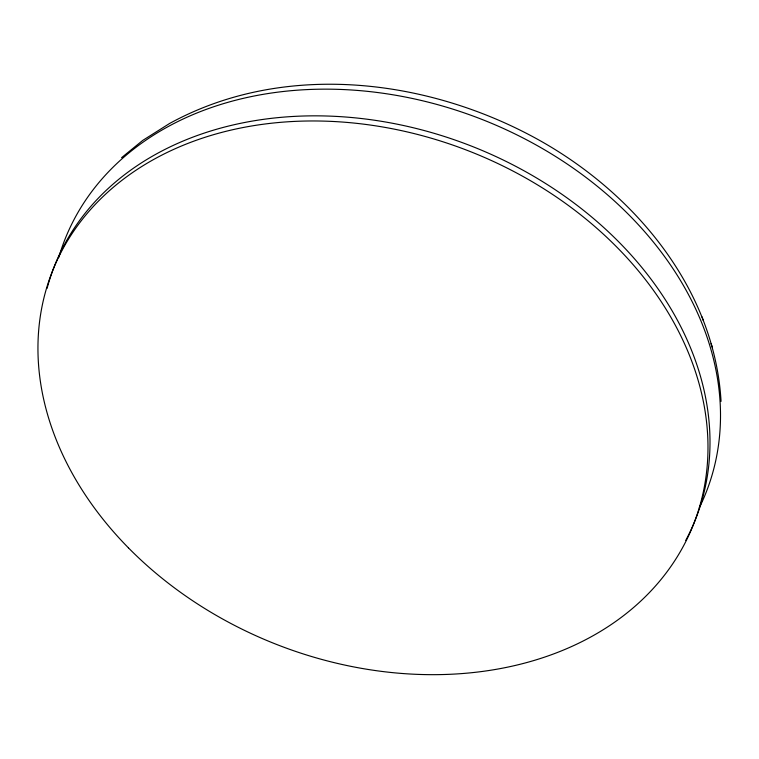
<?xml version="1.0" encoding="UTF-8"?>
<svg xmlns="http://www.w3.org/2000/svg" width="759" height="759" viewBox="0 0 759 759"><rect width="100%" height="100%" fill="white"/><g stroke="black" fill="none" stroke-linecap="round" stroke-linejoin="round"><path stroke-width="1.14" d="M121.592 157.663L142.73 140.415L169.57 123.489C282.376 61.621 424.158 77.883 534.364 137.521C631.981 190.367 714.456 286.874 721.05 401.369M702.075 316.911L703.223 320.364M711.088 343.637L712.321 347.309M47.077 288.363A344.643 264.787 21.5 0 1 472.278 146.43A344.643 264.787 21.5 0 1 685.747 540.389M58.785 257.386A344.643 264.787 21.5 0 1 481.358 119.182A344.643 264.787 21.5 0 1 699.371 507.638M128.404 547.827A344.643 264.787 21.5 0 0 693.546 524.327A344.643 264.787 21.5 0 0 296.93 121.298A344.643 264.787 21.5 0 0 128.404 547.827"/></g></svg>
